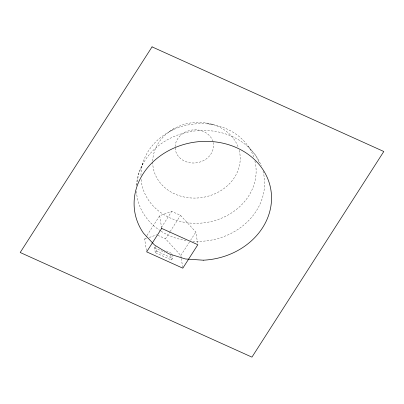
<?xml version="1.0" encoding="UTF-8"?>
<svg xmlns="http://www.w3.org/2000/svg" width="404" height="404" viewBox="0 0 404 404"><rect width="100%" height="100%" fill="white"/><g stroke="black" fill="none" stroke-linecap="round" stroke-linejoin="round"><path stroke-width="0.3" stroke-dasharray="2.02 1.52" d="M136.784 185.416L138.451 174.417L142.814 163.14M146.45 250.632L144.652 239.148L146.657 236.022M146.99 235.502L159.686 215.706L171.72 211.378L180.527 215.352L195.854 232.037L197.652 243.521M161.368 227.528L171.72 211.378M155.287 252.667L154.525 247.793L155.58 246.147L156.343 251.02L155.287 252.667L171.513 259.989L172.569 258.343L171.806 253.475L164.534 250.187M181.199 257.898L180.82 255.48L165.494 238.794L169.837 232.022M170.17 231.502L180.527 215.352M180.82 255.48L190.173 240.89M190.506 240.37L195.854 232.037M169.428 131.694L174.341 128.462M144.652 239.148L146.945 238.325M149.238 237.502L156.691 234.82M207.525 123.164L213.095 124.72M157.792 235.315L165.494 238.794M154.525 247.793L164.595 252.338M156.343 251.02L172.569 258.343M248.233 146.309L255.813 155.676L259.929 163.968M181.295 258.499L182.81 268.17M170.751 255.116L171.513 259.989M159.686 215.706L161.58 227.795M263.019 171.15A64.322 55.247 -8.9 0 1 192.208 241.213M186.077 240.511A64.322 55.247 -8.9 0 1 160.974 231.164M160.444 230.825A64.322 55.247 -8.9 0 1 136.421 190.733M136.481 185.244A64.322 55.247 -8.9 0 1 192.067 131.32A64.322 55.247 -8.9 0 1 261.302 165.913M254.914 161.014A57.772 49.626 -8.9 0 1 206.414 222.473A57.772 49.626 -8.9 0 1 141.082 179.189M140.946 175.498A57.772 49.626 -8.9 0 1 190.663 124.477A57.772 49.626 -8.9 0 1 253.879 157.464M239.183 150.263A43.91 37.713 -8.9 0 1 201.389 197.607A43.91 37.713 -8.9 0 1 152.692 162.216M152.707 160.989A43.91 37.713 -8.9 0 1 190.476 122.978A43.91 37.713 -8.9 0 1 238.269 147.329M213.14 142.461A19.256 16.544 -8.9 0 1 196.218 162.847A19.256 16.544 -8.9 0 1 175.104 147.293M175.114 146.677A19.256 16.544 -8.9 0 1 192.026 130.027A19.256 16.544 -8.9 0 1 212.812 141.269"/><path stroke-width="0.61" d="M152.056 46.869L20.2 252.5L251.944 357.131L383.8 151.5L152.056 46.869M161.676 228.401L146.642 251.844L182.81 268.17L197.839 244.728L161.676 228.401M203.252 260.191L185.451 258.984L168.832 253.808L154.53 245.026L143.516 233.224A68.943 59.221 -8.9 0 1 178.906 146.076A68.943 59.221 -8.9 0 1 270.422 187.395A68.943 59.221 -8.9 0 1 203.252 260.191"/></g></svg>
